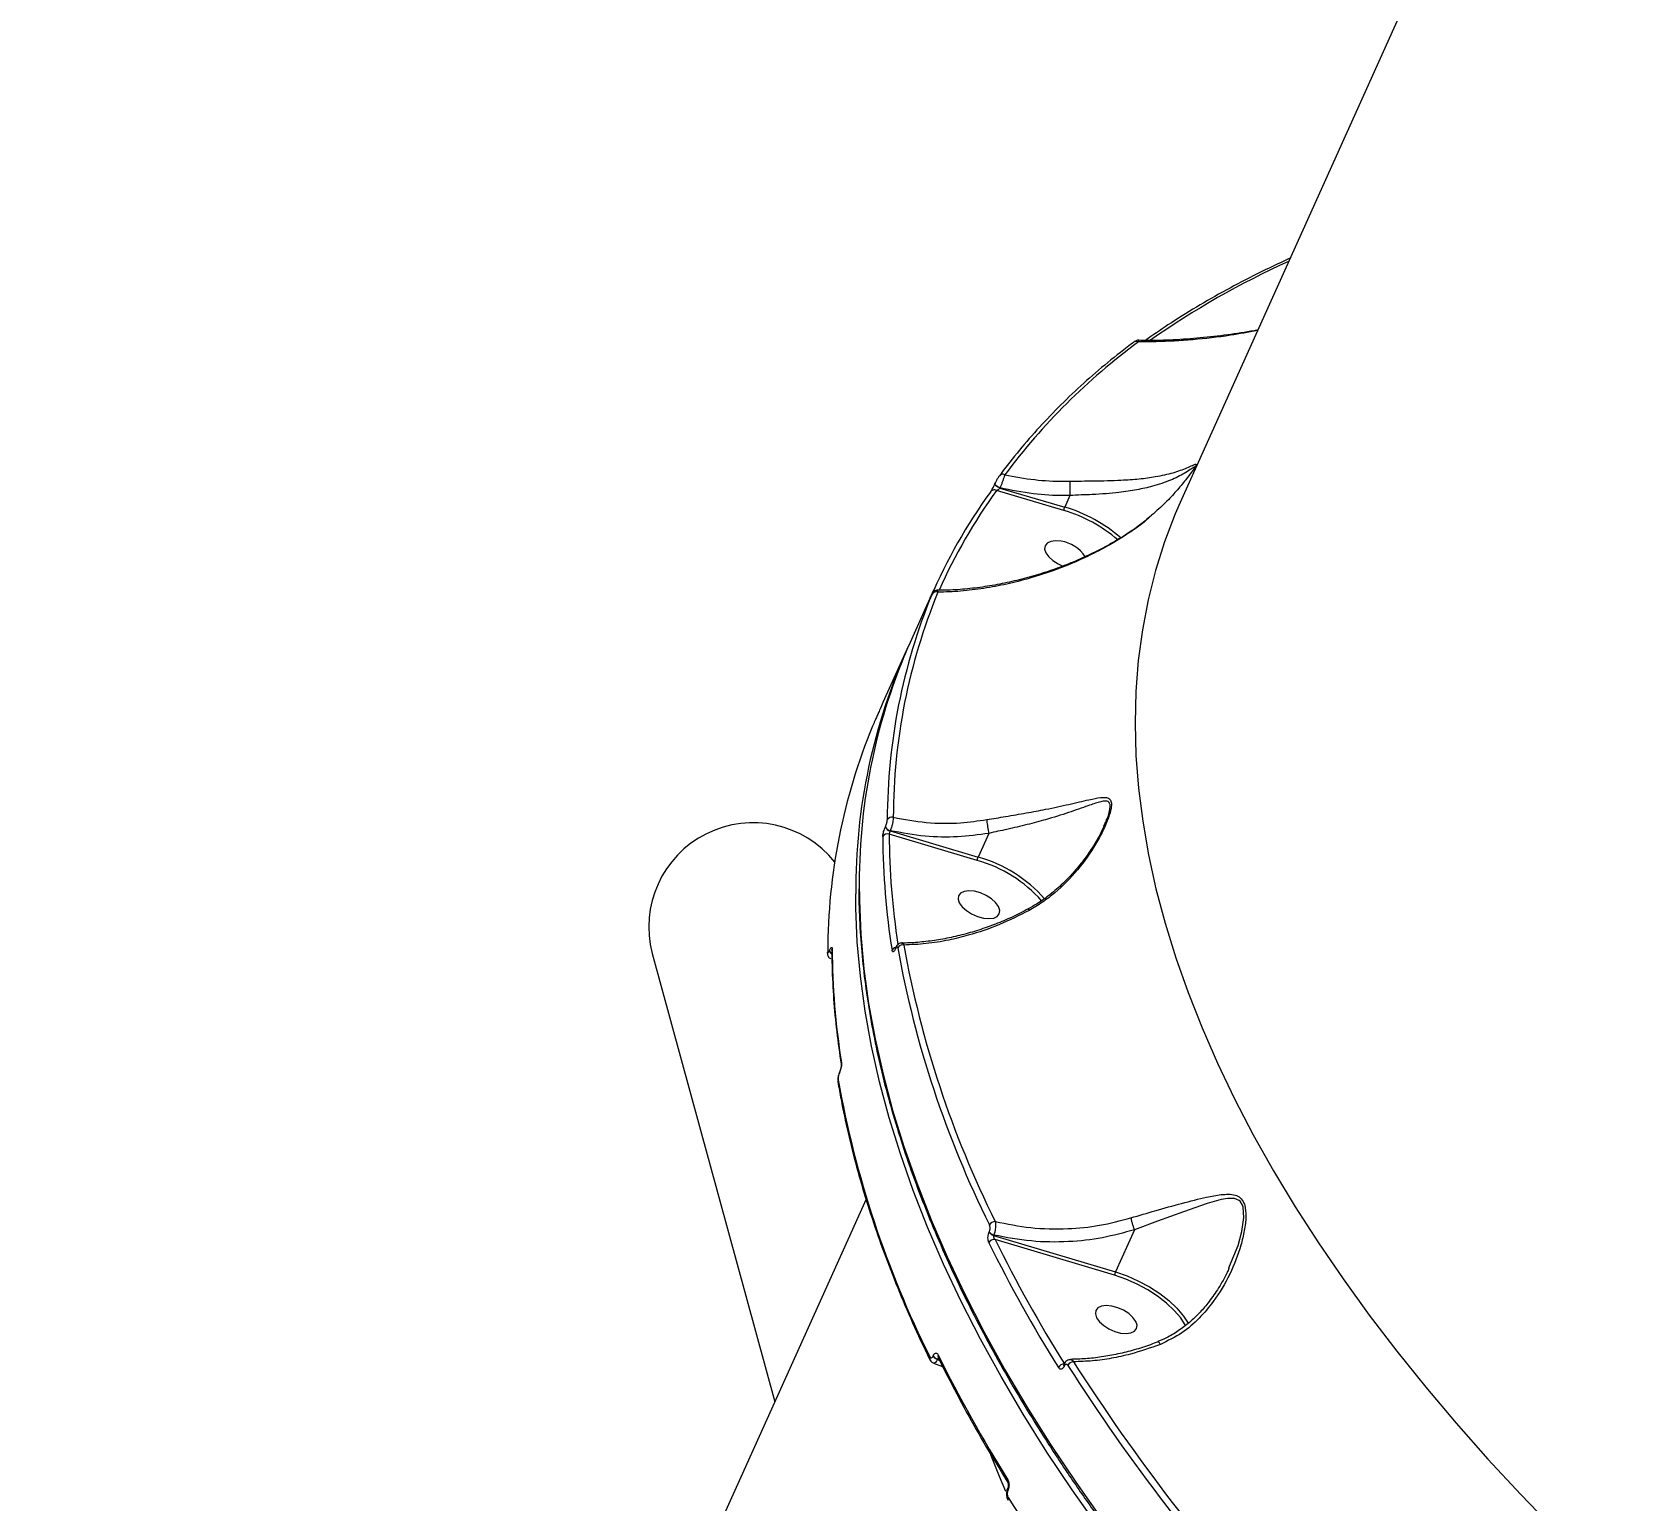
# Model space of a CAD drawing. Header units: millimetres. Extents: x -7720 to 6073, y -7402 to 5433.
# Drawn here: x 542.4 to 862.8, y -1540.7 to -1244.8 of the extents above; entities that cross this region are included whole.
import ezdxf

# ---------------------------------------------------------------- set-up
doc = ezdxf.new("R2010")
doc.units = ezdxf.units.MM
for name, color, linetype in [('DIKOM_ОБЪЕКТ', 7, 'Continuous'), ('DIKOM_РАЗМЕР_ЗОНА', 7, 'Continuous'), ('DIKOM_РАЗМЕР_ОБЪЕКТА', 7, 'Continuous')]:
    doc.layers.add(name, color=color, linetype=linetype)
doc.styles.add('style1', font='arial.ttf', dxfattribs={"width": 0.8})
doc.dimstyles.new('1-50', dxfattribs={"dimtxt": 300, "dimasz": 200, "dimexe": 100, "dimexo": 0, "dimgap": 100, "dimtad": 1, "dimtxsty": 'style1', "dimcen": 200, "dimclrd": 7, "dimclre": 7, "dimclrt": 7, "dimadec": 1, "dimazin": 2, "dimtfac": 1, "dimtmove": 0, "dimatfit": 2, "dimfxl": 0, "dimlwd": 25, "dimlwe": 18, "dimarcsym": 0})

# ---------------------------------------------------------------- blocks, each defined once
blk = doc.blocks.new('*D0')
at = {"layer": 'Defpoints', "color": 0, "transparency": 16777216}
for p in [(-1165.04, 3934.07), (-6387.82, -4153.36), (1392.52, -4153.36)]:
    blk.add_point(p, dxfattribs=at)
at = {"layer": 'DIKOM_РАЗМЕР_ОБЪЕКТА', "color": 7, "lineweight": 18, "transparency": 16777216}
for p, q in [((-1165.04, 3934.07), (-6487.82, 3934.07)), ((1392.52, -4153.36), (-6487.82, -4153.36))]:
    blk.add_line(p, q, dxfattribs=at)
at = {"layer": 'DIKOM_РАЗМЕР_ОБЪЕКТА', "color": 7, "lineweight": 25, "transparency": 16777216}
blk.add_line((-6387.82, 3734.07), (-6387.82, -3953.36), dxfattribs=at)
at = {"layer": 'DIKOM_РАЗМЕР_ОБЪЕКТА', "color": 7, "transparency": 16777216}
for points in [[(-6421.16, 3734.07), (-6354.49, 3734.07), (-6387.82, 3934.07)], [(-6421.16, -3953.36), (-6354.49, -3953.36), (-6387.82, -4153.36)]]:
    blk.add_solid(points, dxfattribs=at)
at = {"layer": 'DIKOM_РАЗМЕР_ОБЪЕКТА', "color": 7, "transparency": 16777216, "insert": (-6640.99, -109.65), "char_height": 300, "attachment_point": 5, "rotation": 90, "style": 'style1'}
blk.add_mtext('8100', dxfattribs=at)
blk = doc.blocks.new('*D1')
at = {"layer": 'Defpoints', "color": 0, "transparency": 16777216}
for p in [(-3938.71, 77.29), (4572.68, -275.21), (4572.68, -6577.9)]:
    blk.add_point(p, dxfattribs=at)
at = {"layer": 'DIKOM_РАЗМЕР_ОБЪЕКТА', "color": 7, "lineweight": 18, "transparency": 16777216}
for p, q in [((-3938.71, 77.29), (-3938.71, -6677.9)), ((4572.68, -275.21), (4572.68, -6677.9))]:
    blk.add_line(p, q, dxfattribs=at)
at = {"layer": 'DIKOM_РАЗМЕР_ОБЪЕКТА', "color": 7, "lineweight": 25, "transparency": 16777216}
blk.add_line((-3738.71, -6577.9), (4372.68, -6577.9), dxfattribs=at)
at = {"layer": 'DIKOM_РАЗМЕР_ОБЪЕКТА', "color": 7, "transparency": 16777216}
for points in [[(-3738.71, -6544.56), (-3738.71, -6611.23), (-3938.71, -6577.9)], [(4372.68, -6544.56), (4372.68, -6611.23), (4572.68, -6577.9)]]:
    blk.add_solid(points, dxfattribs=at)
at = {"layer": 'DIKOM_РАЗМЕР_ОБЪЕКТА', "color": 7, "transparency": 16777216, "insert": (316.98, -6324.72), "char_height": 300, "attachment_point": 5, "style": 'style1'}
blk.add_mtext('8500', dxfattribs=at)
blk = doc.blocks.new('*D2')
at = {"layer": 'Defpoints', "color": 0, "transparency": 16777216}
for p in [(-2365.16, 5433.02), (-7269.56, -6016.09), (1800.96, -6016.09)]:
    blk.add_point(p, dxfattribs=at)
at = {"layer": 'DIKOM_РАЗМЕР_ЗОНА', "color": 7, "lineweight": 18, "transparency": 16777216}
for p, q in [((-2365.16, 5433.02), (-7369.56, 5433.02)), ((1800.96, -6016.09), (-7369.56, -6016.09))]:
    blk.add_line(p, q, dxfattribs=at)
at = {"layer": 'DIKOM_РАЗМЕР_ЗОНА', "color": 7, "lineweight": 25, "transparency": 16777216}
blk.add_line((-7269.56, 5233.02), (-7269.56, -5816.09), dxfattribs=at)
at = {"layer": 'DIKOM_РАЗМЕР_ЗОНА', "color": 7, "transparency": 16777216}
for points in [[(-7302.9, 5233.02), (-7236.23, 5233.02), (-7269.56, 5433.02)], [(-7302.9, -5816.09), (-7236.23, -5816.09), (-7269.56, -6016.09)]]:
    blk.add_solid(points, dxfattribs=at)
at = {"layer": 'DIKOM_РАЗМЕР_ЗОНА', "color": 7, "transparency": 16777216, "insert": (-7522.73, -291.53), "char_height": 300, "attachment_point": 5, "rotation": 90, "style": 'style1'}
blk.add_mtext('11500', dxfattribs=at)
blk = doc.blocks.new('*D3')
at = {"layer": 'Defpoints', "color": 0, "transparency": 16777216}
for p in [(-5938.71, -432.44), (6072.68, -1006.94), (6072.68, -7302.44)]:
    blk.add_point(p, dxfattribs=at)
at = {"layer": 'DIKOM_РАЗМЕР_ЗОНА', "color": 7, "lineweight": 18, "transparency": 16777216}
for p, q in [((-5938.71, -432.44), (-5938.71, -7402.44)), ((6072.68, -1006.94), (6072.68, -7402.44))]:
    blk.add_line(p, q, dxfattribs=at)
at = {"layer": 'DIKOM_РАЗМЕР_ЗОНА', "color": 7, "lineweight": 25, "transparency": 16777216}
blk.add_line((-5738.71, -7302.44), (5872.68, -7302.44), dxfattribs=at)
at = {"layer": 'DIKOM_РАЗМЕР_ЗОНА', "color": 7, "transparency": 16777216}
for points in [[(-5738.71, -7269.1), (-5738.71, -7335.77), (-5938.71, -7302.44)], [(5872.68, -7269.1), (5872.68, -7335.77), (6072.68, -7302.44)]]:
    blk.add_solid(points, dxfattribs=at)
at = {"layer": 'DIKOM_РАЗМЕР_ЗОНА', "color": 7, "transparency": 16777216, "insert": (66.98, -7049.26), "char_height": 300, "attachment_point": 5, "style": 'style1'}
blk.add_mtext('12000', dxfattribs=at)

msp = doc.modelspace()

# ---------------------------------------------------------------- linework, layer by layer
at = {"layer": 'DIKOM_ОБЪЕКТ', "color": 7, "linetype": 'Continuous', "lineweight": 15}
for p, q in [((881.528, -1100.718), (774.112, -1339.054)), ((736.625, -1335.765), (736.653, -1335.717)), ((776.751, -1332.689), (776.733, -1332.721)), ((750.444, -1341.274), (736.854, -1337.275)), ((737.567, -1336.738), (737.555, -1336.763)), ((737.555, -1336.763), (750.607, -1340.603)), ((751.646, -1338.297), (750.607, -1340.603)), ((751.648, -1338.29), (751.646, -1338.297)), ((724.183, -1357.355), (719.434, -1367.893)), ((723.613, -1358.654), (723.578, -1358.721)), ((723.763, -1358.353), (723.726, -1358.433)), ((723.765, -1358.347), (723.729, -1358.428)), ((718.73, -1369.454), (713.981, -1379.991)), ((713.981, -1379.991), (713.393, -1381.318)), ((712.486, -1383.372), (712.449, -1383.453)), ((712.488, -1383.367), (712.452, -1383.447)), ((714.467, -1405.001), (714.486, -1404.958)), ((715.448, -1405.813), (715.429, -1405.856)), ((715.429, -1405.856), (733.158, -1411.121)), ((758.513, -1404.868), (758.759, -1404.312)), ((732.993, -1411.791), (715.226, -1406.514)), ((735.309, -1406.348), (733.158, -1411.121)), ((667.457, -1430.567), (692.167, -1520.874)), ((702.777, -1430.439), (702.776, -1430.495)), ((703.19, -1429.976), (703.21, -1429.934)), ((703.672, -1429.886), (703.672, -1429.891)), ((716.511, -1429.579), (716.483, -1429.641)), ((716.531, -1429.404), (716.503, -1429.467)), ((705.218, -1454.572), (705.19, -1454.634)), ((705.238, -1454.397), (705.21, -1454.459)), ((710.557, -1480.072), (603.141, -1718.406)), ((764.664, -1486.218), (760.834, -1494.716)), ((735.374, -1486.699), (735.402, -1486.636)), ((736.31, -1487.295), (736.282, -1487.357)), ((736.282, -1487.357), (760.834, -1494.716)), ((760.669, -1495.386), (736.561, -1488.16)), ((783.67, -1493.944), (783.836, -1493.541)), ((724.063, -1511.688), (724.091, -1511.626)), ((725.086, -1511.971), (725.087, -1511.972)), ((724.999, -1512.284), (724.971, -1512.347)), ((724.971, -1512.347), (725.366, -1512.528)), ((725.287, -1512.371), (724.999, -1512.284)), ((750.432, -1513.341), (750.413, -1513.383)), ((750.493, -1513.716), (750.474, -1513.759)), ((739.123, -1538.31), (739.104, -1538.353)), ((739.184, -1538.685), (739.165, -1538.728))]:
    msp.add_line(p, q, dxfattribs=at)
at = {"layer": 'DIKOM_ОБЪЕКТ', "color": 7, "linetype": 'Continuous', "lineweight": 15, "flags": 128}
for points in [[(737.555, -1336.763), (737.33, -1336.681), (737.116, -1336.57), (736.925, -1336.438), (736.77, -1336.292), (736.659, -1336.141), (736.599, -1335.993), (736.593, -1335.858), (736.642, -1335.742)], [(737.567, -1336.738), (737.341, -1336.655), (737.127, -1336.544), (736.937, -1336.412), (736.782, -1336.266), (736.671, -1336.115), (736.611, -1335.967), (736.605, -1335.832), (736.625, -1335.765)], [(774.112, -1339.054), (772.842, -1341.994), (770.704, -1347.631), (768.893, -1353.405), (767.411, -1359.312), (766.259, -1365.347), (765.439, -1371.503), (764.95, -1377.775), (764.794, -1384.157), (764.971, -1390.642), (765.48, -1397.226), (766.322, -1403.902), (767.494, -1410.664), (768.997, -1417.505), (770.829, -1424.419), (772.987, -1431.399), (775.471, -1438.44), (778.277, -1445.534), (781.403, -1452.675), (784.847, -1459.857), (788.605, -1467.072), (792.673, -1474.314), (797.048, -1481.576), (801.726, -1488.852), (806.701, -1496.134), (811.971, -1503.417), (817.529, -1510.692), (823.371, -1517.954), (829.492, -1525.195), (835.884, -1532.409), (842.543, -1539.589), (849.463, -1546.729)], [(749.863, -1347.494), (748.739, -1347.389), (747.78, -1347.512), (747.062, -1347.853), (746.643, -1348.385), (746.558, -1349.063), (746.813, -1349.834), (747.388, -1350.635), (748.236, -1351.4), (749.288, -1352.069), (750.213, -1352.494)], [(757.466, -1546.231), (752.096, -1538.612), (747.021, -1530.995), (742.245, -1523.388), (737.771, -1515.797), (733.603, -1508.228), (729.746, -1500.687), (726.201, -1493.182), (722.973, -1485.717), (720.064, -1478.3), (717.476, -1470.936), (715.212, -1463.632), (713.274, -1456.394), (711.662, -1449.229), (710.379, -1442.141), (709.425, -1435.138), (708.802, -1428.225), (708.509, -1421.407), (708.485, -1418.53)], [(709.192, -1416.318), (709.214, -1419.892), (709.509, -1426.71), (710.134, -1433.624), (711.09, -1440.628), (712.375, -1447.716), (713.989, -1454.882), (715.93, -1462.12), (718.196, -1469.424), (720.786, -1476.788), (723.698, -1484.206), (726.928, -1491.671), (730.474, -1499.177), (734.334, -1506.718), (738.503, -1514.288), (742.979, -1521.879), (747.758, -1529.486), (752.835, -1537.102), (758.207, -1544.721)], [(732.413, -1418.012), (731.29, -1417.907), (730.331, -1418.03), (729.612, -1418.371), (729.194, -1418.902), (729.108, -1419.581), (729.364, -1420.351), (729.938, -1421.152), (730.786, -1421.917), (731.839, -1422.586), (733.011, -1423.103), (734.206, -1423.427), (735.33, -1423.532), (736.289, -1423.409), (737.008, -1423.068), (737.426, -1422.537), (737.511, -1421.858), (737.256, -1421.087), (736.681, -1420.287), (735.833, -1419.521), (734.781, -1418.853), (733.609, -1418.336), (732.413, -1418.012)], [(702.776, -1430.496), (702.791, -1430.358), (702.84, -1430.207)], [(703.672, -1429.887), (703.686, -1429.751), (703.736, -1429.593)], [(783.836, -1493.541), (785.539, -1489.387), (786.311, -1486.574), (786.724, -1483.758), (786.587, -1481.631), (786.465, -1481.242), (785.971, -1480.456), (785.78, -1480.292), (784.811, -1479.903), (783.506, -1479.89), (782.116, -1480.142), (779.313, -1480.947), (774.525, -1482.604), (769.311, -1484.509), (764.666, -1486.215), (764.665, -1486.216), (764.665, -1486.216)], [(774.97, -1505.534), (774.963, -1505.522), (773.98, -1503.994), (772.692, -1502.474), (771.131, -1500.996), (769.332, -1499.597), (767.338, -1498.308), (765.196, -1497.159), (762.956, -1496.177), (760.669, -1495.386)], [(760.834, -1494.716), (763.192, -1495.532), (765.503, -1496.544), (767.712, -1497.729), (769.768, -1499.059), (771.623, -1500.502), (773.234, -1502.026), (774.561, -1503.594), (775.503, -1505.036)], [(760.09, -1501.607), (758.967, -1501.502), (758.007, -1501.625), (757.289, -1501.966), (756.87, -1502.498), (756.785, -1503.176), (757.04, -1503.947), (757.615, -1504.747), (758.463, -1505.513), (759.516, -1506.181), (760.687, -1506.699), (761.883, -1507.023), (763.006, -1507.128), (763.966, -1507.004), (764.684, -1506.664), (765.103, -1506.132), (765.188, -1505.454), (764.933, -1504.683), (764.358, -1503.882), (763.51, -1503.117), (762.457, -1502.448), (761.286, -1501.931), (760.09, -1501.607)], [(738.77, -1538.975), (737.485, -1535.955), (735.713, -1531.562)]]:
    msp.add_lwpolyline(points, dxfattribs=at)
at = {"layer": 'DIKOM_ОБЪЕКТ', "color": 7, "linetype": 'Continuous', "lineweight": 15}
for centre, radius, start, end in [((867.82, -1449.736), 174.254, 114.43871, 125.00079), ((842.73, -1411.992), 130.1, 126.44425, 143.22067), ((765.013, -1308.025), 0.815, 57.93743, 124.14192), ((738.117, -1334.853), 0.86, 61.56669, 151.91542), ((827.649, -1404.043), 113.511, 144.17149, 156.4675), ((828.709, -1403.589), 113.292, 144.17272, 155.90911), ((736.387, -1338.017), 0.877, 57.85873, 151.40011), ((742.343, -1368.907), 28.796, 48.86608, 73.66149), ((742.276, -1369.056), 29.647, 48.59046, 73.67977), ((748.972, -1354.236), 6.8, 32.10634, 82.47203), ((834.462, -1403.736), 119.619, 157.60865, 179.94419), ((835.416, -1403.232), 119.355, 157.60866, 179.94425), ((724.68, -1358.617), 0.932, 65.9067, 151.33977), ((827.38, -1417.753), 118.897, 155.62037, 180.37462), ((828.406, -1416.236), 119.214, 156.07673, 180.03955), ((822.438, -1430.365), 119.598, 157.58641, 179.92455), ((715.766, -1404.126), 1.052, 73.69122, 151.26451), ((687.794, -1425.228), 21.027, 38.49177, 194.70989), ((715.642, -1404.647), 1.228, 196.77809, 259.99362), ((715.661, -1404.604), 1.227, 196.7696, 260.01005), ((714.87, -1407.517), 1.064, 70.431, 151.05942), ((862.769, -1406.368), 148.832, 180.24399, 189.09734), ((863.463, -1405.892), 148.238, 180.24055, 188.8568), ((725.513, -1438.052), 27.306, 41.53798, 74.09993), ((725.925, -1437.434), 27.289, 40.90957, 74.6313), ((704.098, -1429.789), 0.927, 191.69315, 242.76822), ((704.105, -1429.752), 0.913, 191.49366, 241.7264), ((852.51, -1429.009), 148.775, 180.22478, 189.08045), ((716.721, -1430.356), 1.02, 102.28381, 153.43537), ((716.772, -1429.585), 0.294, 155.03343, 190.99645), ((716.803, -1429.523), 0.296, 156.80856, 190.88225), ((717.937, -1429.94), 1.117, 78.02972, 151.59173), ((920.962, -1392.841), 207.259, 190.16236, 206.47476), ((921.722, -1392.362), 206.798, 190.1622, 206.47489), ((706.225, -1452.779), 0.689, 155.11115, 189.00719), ((705.569, -1456.284), 0.689, 155.107, 189.14762), ((908.875, -1419.501), 207.171, 190.1455, 206.46259), ((705.477, -1454.577), 0.292, 156.76033, 191.09999), ((705.506, -1454.515), 0.293, 155.07085, 191.06299), ((736.563, -1485.818), 1.266, 87.81399, 152.70015), ((736.45, -1489.421), 1.266, 84.97646, 152.81509), ((997.75, -1358.863), 292.852, 206.3493, 211.98624), ((736.654, -1485.889), 1.515, 212.3027, 255.77327), ((736.682, -1485.827), 1.515, 212.30656, 255.7712), ((998.357, -1358.491), 292.15, 206.34936, 211.98638), ((762.473, -1495.475), 1.806, 155.14752, 177.15952), ((723.971, -1512.102), 0.628, 153.27682, 204.0997), ((725.343, -1510.879), 1.514, 212.29225, 255.77657), ((725.371, -1510.817), 1.514, 212.29487, 255.77574), ((725.653, -1511.71), 0.624, 153.12298, 204.42583), ((987.444, -1381.556), 292.733, 206.3371, 211.97557), ((750.56, -1514.589), 1.341, 89.84737, 153.50812), ((750.777, -1513.517), 0.387, 159.28052, 218.61937), ((750.797, -1513.473), 0.389, 160.09231, 218.54852), ((752.454, -1514.167), 1.357, 93.16626, 153.38169), ((1085.413, -1300.234), 396.457, 212.55284, 222.5812), ((1085.798, -1299.97), 395.562, 212.55259, 222.58146), ((739.648, -1536.856), 0.593, 151.75767, 208.77307), ((739.469, -1538.486), 0.388, 159.94312, 218.56808), ((739.488, -1538.443), 0.388, 159.76563, 218.56106), ((739.728, -1540.42), 0.593, 151.72738, 208.91686), ((1073.291, -1326.959), 396.306, 212.54209, 222.57311)]:
    msp.add_arc(centre, radius, start, end, dxfattribs=at)
for points, knots in [([(795.998, -1290.494), (795.958, -1290.512), (793.697, -1291.509), (789.367, -1293.601), (783.113, -1296.847), (777.123, -1300.284), (771.69, -1303.668), (768.371, -1305.982), (766.87, -1307.028)], [0, 0, 0, 0, 0.0037529, 0.2102589, 0.4167478, 0.6232044, 0.8296248, 1, 1, 1, 1]), ([(765.519, -1306.99), (765.485, -1306.987), (765.349, -1306.975), (765.114, -1307.039), (764.824, -1307.157), (764.654, -1307.289), (764.561, -1307.362)], [0, 0, 0, 0, 0.08133204, 0.32848071, 0.63149967, 1, 1, 1, 1]), ([(789.442, -1305.04), (787.624, -1305.38), (783.245, -1306.198), (777.657, -1306.804), (771.459, -1307.268), (767.836, -1307.308), (765.446, -1307.335)], [0, 0, 0, 0, 0.2223087, 0.5354481, 0.6935208, 1, 1, 1, 1]), ([(765.518, -1306.995), (765.521, -1306.99), (765.548, -1306.959), (765.516, -1307.096), (765.462, -1307.28), (765.446, -1307.335)], [0, 0, 0, 0, 0.0995623, 0.7316762, 1, 1, 1, 1]), ([(789.49, -1304.933), (789.264, -1304.978), (787.241, -1305.379), (783.368, -1305.936), (777.916, -1306.581), (772.511, -1306.941), (768.379, -1307.081), (766.091, -1307.012), (765.518, -1306.995)], [0, 0, 0, 0, 0.0275531, 0.2471917, 0.4762786, 0.7024157, 0.9254332, 1, 1, 1, 1]), ([(764.556, -1307.351), (763.639, -1308.046), (760.984, -1310.06), (756.79, -1313.52), (752.063, -1317.78), (747.607, -1322.201), (743.426, -1326.777), (740.06, -1330.83), (738.138, -1333.382), (737.437, -1334.314)], [0, 0, 0, 0, 0.08645951, 0.25040367, 0.41431579, 0.57817827, 0.74199309, 0.90575888, 1, 1, 1, 1]), ([(751.597, -1335.379), (753.206, -1335.362), (755.817, -1335.335), (759.262, -1335.281), (762.412, -1335.168), (765.715, -1334.93), (769.309, -1334.45), (772.624, -1333.692), (774.983, -1332.83), (776.429, -1332.161), (777.033, -1331.913), (777.174, -1332.001), (776.982, -1332.335), (776.917, -1332.447)], [0, 0, 0, 0, 0.1117429, 0.1813389, 0.2525307, 0.3575107, 0.4656557, 0.6104565, 0.7594862, 0.8430678, 0.92825, 0.9758355, 1, 1, 1, 1]), ([(776.724, -1332.72), (776.74, -1332.691), (776.855, -1332.485), (776.612, -1332.608), (775.98, -1332.999), (774.426, -1334.024), (772.045, -1335.202), (768.746, -1336.354), (765.206, -1337.147), (762.015, -1337.625), (758.958, -1337.91), (755.684, -1338.146), (753.168, -1338.166), (751.648, -1338.29), (751.648, -1338.29)], [0, 0, 0, 0, 0.0077938, 0.0537422, 0.1386691, 0.2240625, 0.3755307, 0.5268978, 0.6365321, 0.7459993, 0.8174376, 0.8888196, 0.9999644, 1, 1, 1, 1]), ([(776.917, -1332.447), (776.886, -1332.508), (776.777, -1332.724), (776.136, -1333.636), (774.89, -1335.279), (773.097, -1337.41), (770.839, -1339.867), (769.073, -1341.419), (768.111, -1342.264)], [0, 0, 0, 0, 0.0468097, 0.1635827, 0.3198502, 0.5287321, 0.7431448, 1, 1, 1, 1]), ([(735.617, -1337.598), (735.669, -1337.523), (735.779, -1337.363), (735.995, -1337.002), (736.229, -1336.58), (736.458, -1336.138), (736.58, -1335.874), (736.642, -1335.742)], [0, 0, 0, 0, 0.1890695, 0.4045242, 0.6068714, 0.8033709, 1, 1, 1, 1]), ([(736.653, -1335.717), (736.695, -1335.627), (736.779, -1335.448), (736.934, -1335.147), (737.096, -1334.857), (737.245, -1334.609), (737.322, -1334.499), (737.358, -1334.448)], [0, 0, 0, 0, 0.1951672, 0.3901184, 0.5933348, 0.8111476, 1, 1, 1, 1]), ([(738.527, -1334.096), (738.493, -1334.207), (738.421, -1334.445), (738.24, -1334.974), (738.021, -1335.579), (737.786, -1336.197), (737.64, -1336.556), (737.567, -1336.738)], [0, 0, 0, 0, 0.18478942, 0.39880193, 0.60126089, 0.79901999, 1, 1, 1, 1]), ([(738.527, -1334.096), (740.525, -1334.471), (744.443, -1335.207), (748.866, -1335.417), (751.222, -1335.384), (751.597, -1335.379)], [0, 0, 0, 0, 0.4665333, 0.9150108, 1, 1, 1, 1]), ([(751.597, -1335.379), (751.598, -1335.392), (751.605, -1335.505), (751.617, -1335.805), (751.632, -1336.378), (751.643, -1337.042), (751.649, -1337.717), (751.648, -1338.103), (751.648, -1338.29)], [0, 0, 0, 0, 0.0259435, 0.2202636, 0.4178821, 0.6155002, 0.8131017, 1, 1, 1, 1]), ([(737.555, -1336.763), (737.537, -1336.797), (737.514, -1336.841), (737.445, -1336.929), (737.343, -1337.029), (737.182, -1337.143), (737.012, -1337.23), (736.905, -1337.26), (736.854, -1337.275)], [0, 0, 0, 0, 0.1272204, 0.1626634, 0.3403977, 0.5454068, 0.7830994, 1, 1, 1, 1]), ([(751.646, -1338.297), (751.259, -1338.299), (748.803, -1338.315), (744.034, -1338.051), (739.8, -1337.191), (737.567, -1336.738)], [0, 0, 0, 0, 0.081478, 0.5156604, 1, 1, 1, 1]), ([(750.444, -1341.274), (750.443, -1341.265), (750.443, -1341.244), (750.446, -1341.181), (750.461, -1341.069), (750.498, -1340.909), (750.548, -1340.744), (750.587, -1340.65), (750.607, -1340.603)], [0, 0, 0, 0, 0.0536236, 0.1414925, 0.3561239, 0.5706615, 0.7853777, 1, 1, 1, 1]), ([(768.072, -1342.277), (767.649, -1342.649), (766.357, -1343.788), (764.58, -1345.124), (763.175, -1345.985), (762.762, -1346.238)], [0, 0, 0, 0, 0.2552757, 0.7810603, 1, 1, 1, 1]), ([(768.111, -1342.264), (767.778, -1342.576), (766.155, -1344.092), (764.286, -1345.336), (762.801, -1346.324)], [0, 0, 0, 0, 0.2054243, 1, 1, 1, 1]), ([(762.767, -1346.243), (762.22, -1346.594), (760.646, -1347.605), (757.89, -1349.105), (754.5, -1350.762), (750.933, -1352.267), (747.219, -1353.614), (743.384, -1354.782), (739.465, -1355.755), (735.484, -1356.523), (731.496, -1357.06), (727.926, -1357.359), (725.743, -1357.37), (724.845, -1357.375)], [0, 0, 0, 0, 0.0464539, 0.1338757, 0.2241486, 0.317407, 0.4136031, 0.51248, 0.6135402, 0.7163406, 0.8214095, 0.9265607, 1, 1, 1, 1]), ([(762.801, -1346.324), (762.514, -1346.506), (761.068, -1347.422), (758.394, -1348.958), (753.451, -1351.439), (748.46, -1353.432), (743.161, -1355.092), (738.901, -1356.173), (734.25, -1357.039), (729.61, -1357.611), (726.577, -1357.714), (725.06, -1357.766)], [0, 0, 0, 0, 0.0242956, 0.1222477, 0.2202169, 0.4215153, 0.5118873, 0.6322351, 0.7525896, 0.8762941, 1, 1, 1, 1]), ([(762.78, -1346.263), (762.777, -1346.264), (762.771, -1346.265), (762.792, -1346.307), (762.801, -1346.324)], [0, 0, 0, 0, 0.5921576, 1, 1, 1, 1]), ([(724.844, -1357.393), (724.813, -1357.39), (724.693, -1357.378), (724.499, -1357.439), (724.295, -1357.542), (724.148, -1357.665), (724.052, -1357.777), (723.997, -1357.863), (723.97, -1357.91), (723.951, -1357.946), (723.919, -1358.012), (723.869, -1358.118), (723.792, -1358.288), (723.763, -1358.353)], [0, 0, 0, 0, 0.0478686, 0.1878193, 0.306046, 0.4049045, 0.4837072, 0.5374505, 0.568491, 0.6007315, 0.6592307, 0.870482, 1, 1, 1, 1]), ([(723.862, -1358.17), (723.89, -1358.101), (723.94, -1357.979), (723.941, -1357.966), (723.899, -1358.055), (723.831, -1358.201), (723.779, -1358.318), (723.763, -1358.353)], [0, 0, 0, 0, 0.3026178, 0.53466132, 0.72548638, 0.91712362, 1, 1, 1, 1]), ([(724.845, -1357.411), (724.88, -1357.408), (724.975, -1357.402), (725.034, -1357.583), (725.057, -1357.741), (725.06, -1357.766)], [0, 0, 0, 0, 0.32416332, 0.89176774, 1, 1, 1, 1]), ([(723.526, -1358.873), (723.501, -1358.926), (723.444, -1359.045), (723.455, -1359.008), (723.535, -1358.823), (723.578, -1358.721)], [0, 0, 0, 0, 0.26928486, 0.6003423, 1, 1, 1, 1]), ([(723.606, -1358.698), (723.576, -1358.765), (723.523, -1358.88), (723.49, -1358.947), (723.491, -1358.945), (723.492, -1358.944)], [0, 0, 0, 0, 0.5074802, 0.8730378, 1, 1, 1, 1]), ([(723.726, -1358.433), (723.702, -1358.488), (723.654, -1358.595), (723.622, -1358.664), (723.606, -1358.698)], [0, 0, 0, 0, 0.512875, 1, 1, 1, 1]), ([(712.449, -1383.453), (712.414, -1383.531), (712.344, -1383.688), (712.225, -1383.956), (712.105, -1384.228), (711.986, -1384.502), (711.913, -1384.673), (711.88, -1384.752), (711.875, -1384.763)], [0, 0, 0, 0, 0.1673275, 0.3344689, 0.5091372, 0.71304, 0.9577179, 1, 1, 1, 1]), ([(713.393, -1381.318), (713.386, -1381.335), (713.333, -1381.457), (713.214, -1381.729), (713.023, -1382.165), (712.834, -1382.593), (712.649, -1383.01), (712.54, -1383.251), (712.486, -1383.372)], [0, 0, 0, 0, 0.039254, 0.2872308, 0.4951778, 0.6709977, 0.8352985, 1, 1, 1, 1]), ([(734.888, -1403.585), (736.167, -1403.371), (738.914, -1402.91), (742.931, -1402.23), (747.271, -1401.418), (751.591, -1400.49), (755.207, -1399.611), (757.525, -1399.12), (758.852, -1399.058), (759.618, -1399.275), (759.935, -1399.786), (760.045, -1400.448), (759.986, -1401.424), (759.41, -1403.395), (758.329, -1405.872), (756.361, -1409.466), (753.28, -1413.827), (749.526, -1417.65), (746.15, -1420.28), (744.35, -1421.338), (743.446, -1421.87)], [0, 0, 0, 0, 0.059057, 0.1267717, 0.1965297, 0.289997, 0.3861939, 0.4527699, 0.4864313, 0.5209072, 0.5489134, 0.5542504, 0.5800468, 0.6152112, 0.6617357, 0.7094934, 0.8061397, 0.9056045, 0.9525543, 1, 1, 1, 1]), ([(758.759, -1404.312), (758.897, -1404.013), (759.323, -1403.088), (759.714, -1401.741), (759.792, -1400.827), (759.686, -1400.248), (759.362, -1399.85), (758.607, -1399.789), (757.283, -1400.096), (755.005, -1400.897), (751.469, -1402.155), (747.287, -1403.475), (743.068, -1404.584), (739.207, -1405.513), (736.54, -1406.053), (735.31, -1406.342), (735.309, -1406.342)], [0, 0, 0, 0, 0.0252681, 0.0782561, 0.1159147, 0.1236922, 0.1650573, 0.2176751, 0.2706715, 0.3770359, 0.5305438, 0.6839474, 0.794963, 0.9058114, 0.9999483, 1, 1, 1, 1]), ([(716.061, -1403.116), (716.057, -1403.258), (716.048, -1403.542), (715.946, -1404.147), (715.791, -1404.8), (715.614, -1405.38), (715.496, -1405.69), (715.448, -1405.813)], [0, 0, 0, 0, 0.2142493, 0.4283386, 0.64274836, 0.85760985, 1, 1, 1, 1]), ([(716.061, -1403.116), (718.257, -1403.519), (722.709, -1404.337), (729.102, -1404.392), (733.141, -1403.829), (734.888, -1403.585)], [0, 0, 0, 0, 0.3558588, 0.7214805, 1, 1, 1, 1]), ([(713.938, -1407.002), (713.944, -1406.896), (713.955, -1406.683), (714.047, -1406.232), (714.181, -1405.747), (714.33, -1405.319), (714.428, -1405.091), (714.467, -1405.001)], [0, 0, 0, 0, 0.2150318, 0.4299771, 0.6446872, 0.8592257, 1, 1, 1, 1]), ([(714.486, -1404.958), (714.512, -1404.897), (714.578, -1404.744), (714.678, -1404.456), (714.768, -1404.133), (714.83, -1403.832), (714.839, -1403.691), (714.843, -1403.62)], [0, 0, 0, 0, 0.1423199, 0.3570833, 0.5715492, 0.7857054, 1, 1, 1, 1]), ([(715.429, -1405.856), (715.416, -1405.886), (715.383, -1405.961), (715.33, -1406.103), (715.279, -1406.263), (715.24, -1406.411), (715.231, -1406.48), (715.226, -1406.514)], [0, 0, 0, 0, 0.1405896, 0.35518513, 0.56995557, 0.78494043, 1, 1, 1, 1]), ([(735.309, -1406.348), (733.212, -1406.629), (728.968, -1407.199), (722.234, -1407.078), (717.787, -1406.249), (715.448, -1405.813)], [0, 0, 0, 0, 0.3165699, 0.6406677, 1, 1, 1, 1]), ([(734.888, -1403.585), (734.888, -1403.608), (734.892, -1403.696), (734.911, -1403.95), (734.964, -1404.425), (735.061, -1405.078), (735.181, -1405.757), (735.267, -1406.147), (735.309, -1406.342)], [0, 0, 0, 0, 0.0381058, 0.1492192, 0.3619003, 0.5746037, 0.7872793, 1, 1, 1, 1]), ([(758.785, -1404.323), (758.632, -1404.678), (758.242, -1405.582), (757.374, -1407.229), (756.11, -1409.366), (754.413, -1411.802), (752.331, -1414.34), (749.972, -1416.77), (747.484, -1418.868), (745.231, -1420.472), (743.802, -1421.249), (743.223, -1421.563)], [0, 0, 0, 0, 0.0520858, 0.1327541, 0.2400692, 0.3708756, 0.5089968, 0.6540199, 0.7967163, 0.917584, 1, 1, 1, 1]), ([(735.309, -1406.342), (735.31, -1406.343), (735.31, -1406.345), (735.309, -1406.347), (735.309, -1406.348)], [0, 0, 0, 0, 0.6192324, 1, 1, 1, 1]), ([(732.993, -1411.791), (732.993, -1411.78), (732.993, -1411.758), (732.996, -1411.695), (733.011, -1411.586), (733.048, -1411.427), (733.099, -1411.262), (733.138, -1411.168), (733.158, -1411.121)], [0, 0, 0, 0, 0.0701988, 0.1414166, 0.3560465, 0.5706974, 0.7853061, 1, 1, 1, 1]), ([(709.162, -1416.617), (709.148, -1417.378), (709.094, -1420.253), (709.305, -1425.337), (709.796, -1431.862), (710.603, -1438.476), (711.7, -1445.165), (713.092, -1451.926), (714.778, -1458.754), (716.756, -1465.643), (719.024, -1472.588), (721.582, -1479.585), (724.426, -1486.626), (727.555, -1493.708), (730.967, -1500.825), (734.658, -1507.971), (738.626, -1515.141), (742.868, -1522.33), (747.381, -1529.531), (752.16, -1536.741), (757.203, -1543.953), (762.506, -1551.162), (768.065, -1558.362), (773.874, -1565.548), (779.931, -1572.715), (786.23, -1579.858), (792.767, -1586.97), (799.537, -1594.048), (806.534, -1601.085), (813.753, -1608.076), (821.189, -1615.016), (828.837, -1621.899), (836.69, -1628.722), (844.742, -1635.478), (852.988, -1642.162), (861.422, -1648.77), (870.036, -1655.296), (878.825, -1661.736), (887.782, -1668.085), (896.9, -1674.338), (906.173, -1680.49), (915.593, -1686.537), (925.152, -1692.474), (934.846, -1698.297), (944.665, -1704.002), (954.602, -1709.584), (964.651, -1715.037), (973.684, -1719.781), (979.389, -1722.672), (981.679, -1723.833)], [0, 0, 0, 0, 0.0078079, 0.0294962, 0.0511909, 0.0728917, 0.0945981, 0.1163096, 0.1380258, 0.1597458, 0.1814693, 0.2031957, 0.2249242, 0.2466547, 0.2683868, 0.2901196, 0.3118532, 0.3335875, 0.3553217, 0.3770561, 0.3987901, 0.4205239, 0.4422573, 0.4639903, 0.4857225, 0.5074545, 0.5291857, 0.5509165, 0.5726468, 0.5943763, 0.6161053, 0.6378337, 0.6595616, 0.681289, 0.7030159, 0.7247424, 0.7464684, 0.7681938, 0.7899191, 0.811644, 0.8333686, 0.8550927, 0.8768168, 0.8985405, 0.920264, 0.9419873, 0.9637105, 0.9854334, 1, 1, 1, 1]), ([(743.226, -1421.568), (742.689, -1421.86), (741.091, -1422.731), (738.332, -1423.972), (734.977, -1425.291), (731.567, -1426.388), (728.147, -1427.26), (724.739, -1427.907), (721.383, -1428.296), (719.044, -1428.462), (717.862, -1428.434), (717.747, -1428.432)], [0, 0, 0, 0, 0.0655212, 0.1951545, 0.3258443, 0.4574085, 0.5893972, 0.7211145, 0.8533092, 0.9856639, 1, 1, 1, 1]), ([(743.446, -1421.87), (741.464, -1422.867), (737.45, -1424.888), (731.951, -1426.744), (726.998, -1427.948), (722.625, -1428.66), (719.66, -1428.785), (718.168, -1428.848)], [0, 0, 0, 0, 0.2398762, 0.4858727, 0.6394218, 0.8185473, 1, 1, 1, 1]), ([(743.25, -1421.613), (743.258, -1421.612), (743.274, -1421.611), (743.359, -1421.733), (743.423, -1421.835), (743.446, -1421.87)], [0, 0, 0, 0, 0.4093433, 0.7966427, 1, 1, 1, 1]), ([(717.743, -1428.458), (717.696, -1428.453), (717.531, -1428.435), (717.27, -1428.538), (716.991, -1428.717), (716.748, -1428.995), (716.603, -1429.223), (716.537, -1429.395), (716.532, -1429.408)], [0, 0, 0, 0, 0.08077005, 0.28351186, 0.46909738, 0.6795764, 0.97493265, 1, 1, 1, 1]), ([(717.745, -1428.453), (717.823, -1428.463), (717.989, -1428.486), (718.106, -1428.722), (718.168, -1428.848)], [0, 0, 0, 0, 0.4680606, 1, 1, 1, 1]), ([(702.783, -1430.496), (702.781, -1430.542), (702.775, -1430.686), (702.827, -1430.953), (702.993, -1431.275), (703.228, -1431.511), (703.416, -1431.574), (703.485, -1431.598)], [0, 0, 0, 0, 0.1121542, 0.3505092, 0.6035499, 0.8528636, 1, 1, 1, 1]), ([(702.84, -1430.207), (702.844, -1430.261), (702.85, -1430.367), (702.91, -1430.398), (702.999, -1430.325), (703.098, -1430.171), (703.164, -1430.032), (703.19, -1429.976)], [0, 0, 0, 0, 0.2142416, 0.4284529, 0.6428617, 0.8576978, 1, 1, 1, 1]), ([(703.21, -1429.934), (703.248, -1429.851), (703.346, -1429.644), (703.494, -1429.414), (703.628, -1429.304), (703.718, -1429.351), (703.73, -1429.512), (703.736, -1429.593)], [0, 0, 0, 0, 0.1407901, 0.355292, 0.5700515, 0.7849732, 1, 1, 1, 1]), ([(703.672, -1429.887), (703.682, -1431.012), (703.712, -1434.27), (703.991, -1439.73), (704.581, -1446.266), (705.223, -1450.683), (705.543, -1452.883)], [0, 0, 0, 0, 0.149904, 0.4340245, 0.7182057, 1, 1, 1, 1]), ([(716.483, -1429.641), (716.452, -1429.707), (716.361, -1429.899), (716.198, -1430.13), (716.022, -1430.242), (715.878, -1430.178), (715.832, -1429.993), (715.809, -1429.9)], [0, 0, 0, 0, 0.1083057, 0.320443, 0.5430899, 0.7715718, 1, 1, 1, 1]), ([(716.503, -1429.461), (716.489, -1429.494), (716.452, -1429.579), (716.407, -1429.648), (716.4, -1429.658), (716.397, -1429.662)], [0, 0, 0, 0, 0.2739958, 0.696765, 1, 1, 1, 1]), ([(716.955, -1429.409), (716.939, -1429.348), (716.908, -1429.227), (716.813, -1429.184), (716.698, -1429.258), (716.592, -1429.409), (716.532, -1429.535), (716.511, -1429.579)], [0, 0, 0, 0, 0.2288668, 0.4578164, 0.6784877, 0.8883706, 1, 1, 1, 1]), ([(705.6, -1452.489), (705.609, -1452.578), (705.629, -1452.777), (705.599, -1453.193), (705.515, -1453.675), (705.385, -1454.162), (705.274, -1454.435), (705.218, -1454.572)], [0, 0, 0, 0, 0.1741783, 0.3895626, 0.5957768, 0.7978578, 1, 1, 1, 1]), ([(705.544, -1452.888), (705.544, -1452.888), (705.544, -1452.889), (705.552, -1452.961), (705.55, -1453.112), (705.526, -1453.371), (705.464, -1453.713), (705.37, -1454.057), (705.285, -1454.295), (705.246, -1454.375), (705.238, -1454.392)], [0, 0, 0, 0, 0.0225667, 0.1256466, 0.2524975, 0.4128521, 0.6026433, 0.7992906, 0.9584212, 1, 1, 1, 1]), ([(704.966, -1455.223), (704.934, -1455.383), (704.86, -1455.758), (704.83, -1456.138), (704.892, -1456.358), (704.902, -1456.394)], [0, 0, 0, 0, 0.3810703, 0.8995785, 1, 1, 1, 1]), ([(704.888, -1456.393), (705.093, -1457.572), (705.686, -1460.986), (706.894, -1466.69), (708.605, -1473.523), (710.612, -1480.418), (712.909, -1487.369), (715.494, -1494.37), (718.369, -1501.416), (721.034, -1507.417), (722.783, -1511.073), (723.398, -1512.357)], [0, 0, 0, 0, 0.0652906, 0.1891755, 0.3130799, 0.4370064, 0.5609518, 0.6849136, 0.808888, 0.9328731, 1, 1, 1, 1]), ([(705.19, -1454.634), (705.153, -1454.724), (705.08, -1454.904), (704.995, -1455.223), (704.941, -1455.537), (704.923, -1455.807), (704.937, -1455.936), (704.944, -1455.994)], [0, 0, 0, 0, 0.2039803, 0.4079946, 0.6135373, 0.8265429, 1, 1, 1, 1]), ([(705.212, -1454.464), (705.197, -1454.495), (705.104, -1454.684), (705.012, -1454.956), (704.973, -1455.184), (704.966, -1455.223)], [0, 0, 0, 0, 0.139945, 0.8517764, 1, 1, 1, 1]), ([(763.958, -1483.825), (765.588, -1483.337), (769.141, -1482.274), (774.281, -1480.851), (778.665, -1479.724), (781.698, -1479.151), (783.588, -1479.023), (784.906, -1479.16), (786.031, -1479.689), (786.63, -1480.531), (787.058, -1481.792), (787.202, -1483.664), (786.856, -1486.425), (785.899, -1490.373), (783.985, -1495.285), (781.065, -1500.224), (777.742, -1504.135), (774.242, -1507.21), (771.378, -1508.59), (769.89, -1509.308)], [0, 0, 0, 0, 0.0790195, 0.172179, 0.2680587, 0.3287294, 0.3610589, 0.3938994, 0.4223324, 0.45132, 0.459943, 0.4989926, 0.5446049, 0.5914359, 0.6876205, 0.7865798, 0.8546757, 0.9244453, 1, 1, 1, 1]), ([(735.402, -1486.636), (735.436, -1486.546), (735.505, -1486.365), (735.556, -1486.04), (735.56, -1485.716), (735.519, -1485.436), (735.463, -1485.299), (735.438, -1485.238)], [0, 0, 0, 0, 0.2039814, 0.4080061, 0.6135171, 0.8265087, 1, 1, 1, 1]), ([(736.611, -1484.553), (736.635, -1484.67), (736.688, -1484.931), (736.695, -1485.476), (736.632, -1486.108), (736.503, -1486.751), (736.374, -1487.114), (736.31, -1487.295)], [0, 0, 0, 0, 0.170061, 0.3808025, 0.5867237, 0.7931061, 1, 1, 1, 1]), ([(764.664, -1486.218), (762.528, -1486.808), (758.204, -1488.004), (751.183, -1488.75), (743.77, -1488.697), (738.82, -1487.767), (736.31, -1487.295)], [0, 0, 0, 0, 0.2328894, 0.4712977, 0.7319729, 1, 1, 1, 1]), ([(736.611, -1484.553), (738.979, -1485.03), (743.782, -1485.997), (750.901, -1486.134), (757.724, -1485.482), (761.864, -1484.382), (763.958, -1483.825)], [0, 0, 0, 0, 0.2625653, 0.5326643, 0.7636484, 1, 1, 1, 1]), ([(763.958, -1483.825), (763.966, -1483.883), (763.99, -1484.05), (764.068, -1484.435), (764.216, -1485), (764.43, -1485.656), (764.587, -1486.029), (764.665, -1486.216)], [0, 0, 0, 0, 0.0872904, 0.2535983, 0.5024066, 0.751193, 1, 1, 1, 1]), ([(764.665, -1486.216), (764.665, -1486.216), (764.665, -1486.217), (764.665, -1486.217), (764.664, -1486.218), (764.664, -1486.218)], [0, 0, 0, 0, 0.38378277, 0.86754951, 1, 1, 1, 1]), ([(735.324, -1488.843), (735.285, -1488.748), (735.198, -1488.537), (735.133, -1488.103), (735.139, -1487.607), (735.216, -1487.11), (735.321, -1486.836), (735.374, -1486.699)], [0, 0, 0, 0, 0.1741755, 0.3895632, 0.5957941, 0.7978905, 1, 1, 1, 1]), ([(736.282, -1487.357), (736.269, -1487.396), (736.253, -1487.442), (736.246, -1487.55), (736.261, -1487.685), (736.332, -1487.87), (736.435, -1488.035), (736.521, -1488.121), (736.561, -1488.16)], [0, 0, 0, 0, 0.14453543, 0.17543967, 0.36256491, 0.57104322, 0.80470994, 1, 1, 1, 1]), ([(783.722, -1493.961), (783.595, -1494.25), (782.99, -1495.627), (781.677, -1497.907), (779.845, -1500.582), (777.883, -1502.915), (775.812, -1504.901), (773.534, -1506.615), (771.407, -1507.906), (769.98, -1508.487), (769.406, -1508.72)], [0, 0, 0, 0, 0.0448637, 0.2132779, 0.3729124, 0.505737, 0.6468464, 0.7821116, 0.912491, 1, 1, 1, 1]), ([(769.433, -1508.774), (768.922, -1508.979), (767.334, -1509.614), (764.624, -1510.451), (761.33, -1511.288), (758.038, -1511.881), (754.833, -1512.255), (752.779, -1512.303), (751.78, -1512.327)], [0, 0, 0, 0, 0.086772, 0.2692731, 0.4532582, 0.638393, 0.8242264, 1, 1, 1, 1]), ([(769.455, -1508.836), (769.478, -1508.829), (769.537, -1508.811), (769.687, -1508.988), (769.817, -1509.186), (769.875, -1509.283), (769.89, -1509.308)], [0, 0, 0, 0, 0.281449, 0.7038088, 0.9244073, 1, 1, 1, 1]), ([(723.41, -1511.819), (723.45, -1511.885), (723.531, -1512.015), (723.69, -1512.07), (723.852, -1512.005), (723.98, -1511.857), (724.042, -1511.732), (724.063, -1511.688)], [0, 0, 0, 0, 0.2288469, 0.4578113, 0.6785073, 0.8883547, 1, 1, 1, 1]), ([(724.091, -1511.626), (724.123, -1511.561), (724.218, -1511.369), (724.414, -1511.144), (724.664, -1511.046), (724.91, -1511.129), (725.034, -1511.328), (725.096, -1511.428)], [0, 0, 0, 0, 0.10831018, 0.32043628, 0.54307232, 0.77158423, 1, 1, 1, 1]), ([(725.085, -1511.968), (725.709, -1513.22), (727.519, -1516.848), (730.732, -1522.876), (734.77, -1530.017), (737.683, -1534.779), (739.129, -1537.142)], [0, 0, 0, 0, 0.149903, 0.4346826, 0.7194732, 1, 1, 1, 1]), ([(769.89, -1509.308), (767.878, -1510.021), (764.6, -1511.182), (760.022, -1512.155), (756.171, -1512.704), (753.659, -1512.775), (752.379, -1512.812)], [0, 0, 0, 0, 0.3422177, 0.5572655, 0.7746008, 1, 1, 1, 1]), ([(723.41, -1512.351), (723.433, -1512.405), (723.517, -1512.607), (723.756, -1512.881), (724.027, -1513.005), (724.147, -1513.06)], [0, 0, 0, 0, 0.1697201, 0.6323686, 1, 1, 1, 1]), ([(724.132, -1513.098), (724.641, -1513.268), (725.285, -1513.483), (725.889, -1513.763), (726.017, -1513.822)], [0, 0, 0, 0, 0.788441, 1, 1, 1, 1]), ([(724.971, -1512.347), (724.925, -1512.433), (724.792, -1512.682), (724.55, -1512.971), (724.308, -1513.126), (724.193, -1513.064), (724.153, -1513.042)], [0, 0, 0, 0, 0.1693397, 0.4876494, 0.8198325, 1, 1, 1, 1]), ([(725.363, -1512.156), (725.34, -1512.147), (725.265, -1512.118), (725.157, -1512.132), (725.075, -1512.18), (725.028, -1512.231), (725.011, -1512.263), (724.999, -1512.284)], [0, 0, 0, 0, 0.1685782, 0.5301143, 0.7704908, 0.8457309, 1, 1, 1, 1]), ([(750.474, -1513.759), (750.432, -1513.84), (750.327, -1514.046), (750.108, -1514.263), (749.841, -1514.348), (749.575, -1514.269), (749.431, -1514.083), (749.36, -1513.991)], [0, 0, 0, 0, 0.1407516, 0.3552946, 0.5700344, 0.7850034, 1, 1, 1, 1]), ([(750.413, -1513.38), (750.402, -1513.403), (750.377, -1513.46), (750.354, -1513.479), (750.363, -1513.471), (750.364, -1513.471)], [0, 0, 0, 0, 0.4130083, 0.980254, 1, 1, 1, 1]), ([(751.76, -1512.397), (751.662, -1512.395), (751.406, -1512.39), (751.029, -1512.58), (750.668, -1512.896), (750.516, -1513.189), (750.436, -1513.341)], [0, 0, 0, 0, 0.1671783, 0.4357851, 0.7055748, 1, 1, 1, 1]), ([(751.241, -1513.559), (751.193, -1513.497), (751.096, -1513.374), (750.918, -1513.321), (750.739, -1513.377), (750.592, -1513.522), (750.521, -1513.661), (750.493, -1513.716)], [0, 0, 0, 0, 0.2142759, 0.4284714, 0.6429438, 0.8577327, 1, 1, 1, 1]), ([(751.778, -1512.378), (751.886, -1512.398), (752.106, -1512.437), (752.287, -1512.685), (752.379, -1512.812)], [0, 0, 0, 0, 0.4906476, 1, 1, 1, 1]), ([(739.13, -1537.144), (739.13, -1537.144), (739.128, -1537.141), (739.156, -1537.191), (739.191, -1537.296), (739.228, -1537.472), (739.242, -1537.7), (739.226, -1537.944), (739.183, -1538.152), (739.14, -1538.278), (739.124, -1538.307), (739.123, -1538.309)], [0, 0, 0, 0, 0.0098033, 0.1242518, 0.2385056, 0.3814293, 0.5336821, 0.6996085, 0.850556, 0.9913883, 1, 1, 1, 1]), ([(739.126, -1536.576), (739.186, -1536.694), (739.305, -1536.931), (739.39, -1537.414), (739.389, -1537.924), (739.311, -1538.366), (739.22, -1538.594), (739.184, -1538.685)], [0, 0, 0, 0, 0.2150486, 0.4299895, 0.644733, 0.8592142, 1, 1, 1, 1]), ([(739.105, -1538.351), (739.104, -1538.352), (738.985, -1538.545), (738.887, -1539.043), (738.87, -1539.808), (739.001, -1540.39), (739.185, -1540.645), (739.223, -1540.697)], [0, 0, 0, 0, 0.0008877, 0.2877208, 0.595393, 0.9168791, 1, 1, 1, 1]), ([(739.165, -1538.728), (739.141, -1538.789), (739.08, -1538.943), (739.028, -1539.24), (739.027, -1539.58), (739.084, -1539.903), (739.165, -1540.061), (739.206, -1540.14)], [0, 0, 0, 0, 0.1422177, 0.3570752, 0.5715734, 0.7857255, 1, 1, 1, 1])]:
    msp.add_open_spline(points, degree=3, knots=knots, dxfattribs=at)

# ---------------------------------------------------------------- dimensions: what is measured, and where the dimension line sits
at = {"layer": 'DIKOM_РАЗМЕР_ЗОНА'}
dim = msp.add_linear_dim(base=(-7269.562, -6016.09), p1=(-2365.162, 5433.022), p2=(1800.959, -6016.09), angle=90, text='11500', dimstyle='1-50', dxfattribs=at)
dim.commit()
dim.dimension.update_dxf_attribs({"geometry": '*D2', "text_midpoint": (-7269.562, -291.534), "dimtype": 160})
dim = msp.add_linear_dim(base=(6072.676, -7302.437), p1=(-5938.714, -432.437), p2=(6072.676, -1006.937), text='12000', dimstyle='1-50', dxfattribs=at)
dim.commit()
dim.dimension.update_dxf_attribs({"geometry": '*D3', "text_midpoint": (66.981, -7302.437), "dimtype": 160})
at = {"layer": 'DIKOM_РАЗМЕР_ОБЪЕКТА'}
dim = msp.add_linear_dim(base=(-6387.822, -4153.364), p1=(-1165.044, 3934.068), p2=(1392.523, -4153.364), angle=90, text='8100', dimstyle='1-50', dxfattribs=at)
dim.commit()
dim.dimension.update_dxf_attribs({"geometry": '*D0', "text_midpoint": (-6387.822, -109.648), "dimtype": 160})
dim = msp.add_linear_dim(base=(4572.676, -6577.897), p1=(-3938.714, 77.288), p2=(4572.676, -275.211), text='8500', dimstyle='1-50', dxfattribs=at)
dim.commit()
dim.dimension.update_dxf_attribs({"geometry": '*D1', "text_midpoint": (316.981, -6577.897), "dimtype": 160})

doc.saveas('drawing.dxf')
